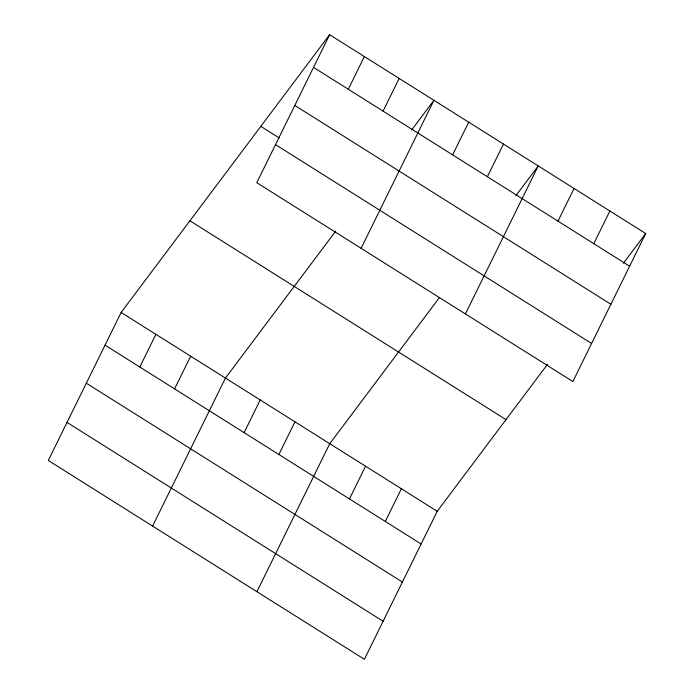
<?xml version="1.0" encoding="UTF-8"?>
<svg xmlns="http://www.w3.org/2000/svg" width="694" height="694" viewBox="0 0 694 694"><rect width="100%" height="100%" fill="white"/><g stroke="black" fill="none" stroke-linecap="round" stroke-linejoin="round"><path stroke-width="1.04" d="M329.615 34.7L256.789 182.704L572.871 381.535L645.706 233.531L329.615 34.7L121.129 312.465L48.294 460.469L364.385 659.3L437.211 511.296L547.523 364.333M139.806 367.022L155.898 334.334M174.576 388.892L190.668 356.204M348.301 89.257L364.385 56.57M152.602 526.087L225.429 378.074L335.749 231.111M383.071 111.127L399.154 78.439M244.114 432.631L260.198 399.944M361.097 248.322L433.923 100.318L411.629 130.021M278.884 454.509L294.967 421.822M452.609 154.875L468.693 122.187M256.91 591.696L329.737 443.692L439.415 297.579M487.379 176.744L503.462 144.057M349.481 498.908L365.565 466.221M465.405 313.94L538.232 165.927L515.937 195.63M385.3 521.446L401.384 488.758M557.976 221.152L574.059 188.464M593.795 243.681L609.879 210.993M623.403 263.234L645.706 233.531M313.532 67.387L629.623 266.218M294.811 105.445L610.894 304.276M260.814 126.36L279.118 137.872M275.518 144.647L591.6 343.487M189.93 220.805L506.013 419.636M121.129 312.465L437.211 511.296M105.046 345.152L421.128 543.983M86.316 383.201L402.399 582.032M67.023 422.412L383.105 621.243"/></g></svg>
